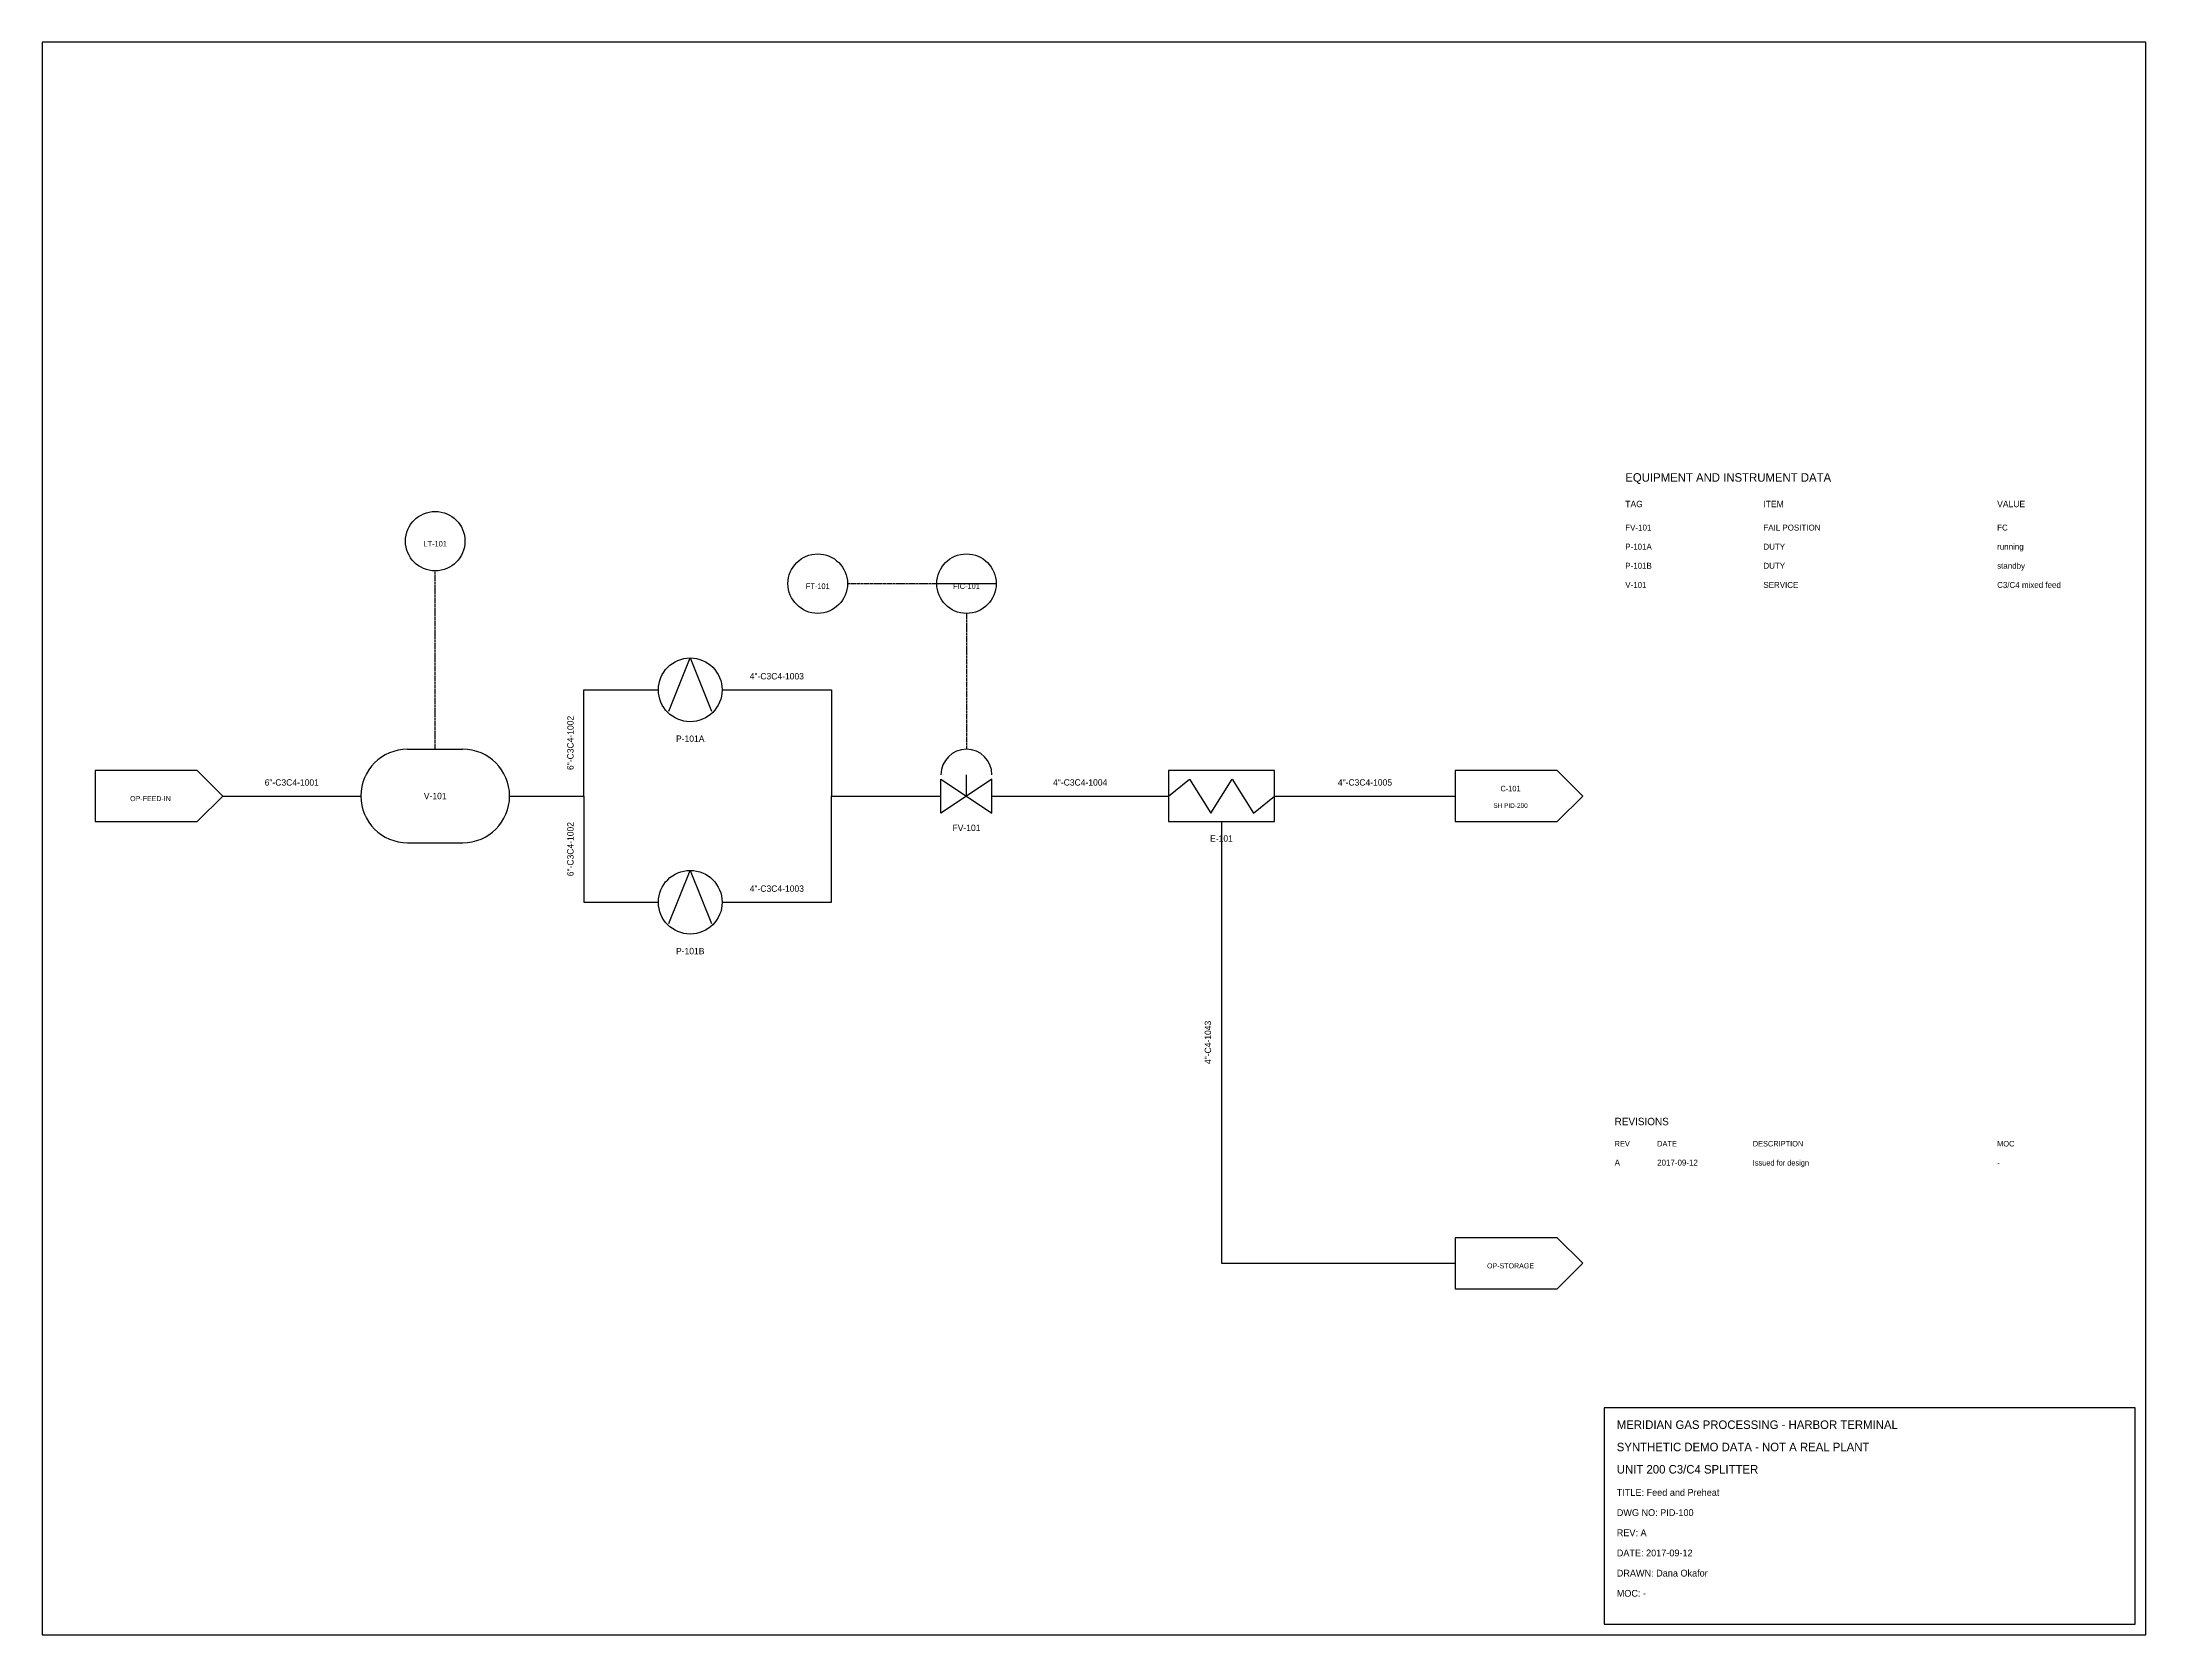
# Model space of a CAD drawing. Header units: metres. Extents: x 5 to 995, y 5 to 755.
import ezdxf
from ezdxf.enums import TextEntityAlignment as Align

# ---------------------------------------------------------------- set-up
doc = ezdxf.new("R2010")
doc.units = ezdxf.units.M
doc.linetypes.add('DASHED', pattern=[1.524, 1.27, -0.254])
for name, color, linetype in [('FRAME', 8, 'Continuous'), ('IMPULSE', 4, 'DASHED'), ('LINENUM', 7, 'Continuous'), ('PROCESS', 7, 'Continuous'), ('REVTABLE', 7, 'Continuous'), ('SIGNAL', 5, 'DASHED'), ('SYMBOLS', 7, 'Continuous'), ('TABLE', 7, 'Continuous'), ('TITLE', 7, 'Continuous')]:
    doc.layers.add(name, color=color, linetype=linetype)

# ---------------------------------------------------------------- blocks, each defined once
blk = doc.blocks.new('OFFPAGE')
at = {"layer": 'SYMBOLS'}
blk.add_lwpolyline([(-30, -12), (18, -12), (30, 0), (18, 12), (-30, 12)], close=True, dxfattribs=at)
blk.add_attdef('TAG', text='', height=2.4, dxfattribs=at).set_placement((-4, -1.2), align=Align.MIDDLE_CENTER)
at = {"layer": 'SYMBOLS', "flags": 1}
blk.add_attdef('DESC', text='', height=3, dxfattribs=at).set_placement((0, 0), align=Align.MIDDLE_CENTER)
blk = doc.blocks.new('VESSEL')
at = {"layer": 'SYMBOLS'}
for p, q in [((-13, 22), (13, 22)), ((-13, -22), (13, -22))]:
    blk.add_line(p, q, dxfattribs=at)
for centre, start, end in [((-13, 0), 90, 270), ((13, 0), 270, 90)]:
    blk.add_arc(centre, 22, start, end, dxfattribs=at)
at = {"layer": 'SYMBOLS', "flags": 1}
blk.add_attdef('DESC', text='', height=3, dxfattribs=at).set_placement((0, 0), align=Align.MIDDLE_CENTER)
at = {"layer": 'SYMBOLS'}
blk.add_attdef('TAG', text='', height=3, dxfattribs=at).set_placement((0, 0), align=Align.MIDDLE_CENTER)
blk = doc.blocks.new('PUMP')
at = {"layer": 'SYMBOLS'}
blk.add_lwpolyline([(-10, -10), (0, 15), (10, -10)], dxfattribs=at)
blk.add_circle((0, 0), 15, dxfattribs=at)
at = {"layer": 'SYMBOLS', "flags": 1}
blk.add_attdef('DESC', text='', height=3, dxfattribs=at).set_placement((0, 0), align=Align.MIDDLE_CENTER)
at = {"layer": 'SYMBOLS'}
blk.add_attdef('TAG', text='', height=3, dxfattribs=at).set_placement((0, -23), align=Align.MIDDLE_CENTER)
blk = doc.blocks.new('INSTR_XMTR')
at = {"layer": 'SYMBOLS'}
blk.add_circle((0, 0), 14, dxfattribs=at)
at = {"layer": 'SYMBOLS', "flags": 1}
blk.add_attdef('DESC', text='', height=3, dxfattribs=at).set_placement((0, 0), align=Align.MIDDLE_CENTER)
at = {"layer": 'SYMBOLS'}
blk.add_attdef('TAG', text='', height=2.6, dxfattribs=at).set_placement((0, -1.2), align=Align.MIDDLE_CENTER)
blk = doc.blocks.new('INSTR_CTRL')
at = {"layer": 'SYMBOLS'}
blk.add_line((-14, 0), (14, 0), dxfattribs=at)
blk.add_circle((0, 0), 14, dxfattribs=at)
at = {"layer": 'SYMBOLS', "flags": 1}
blk.add_attdef('DESC', text='', height=3, dxfattribs=at).set_placement((0, 0), align=Align.MIDDLE_CENTER)
at = {"layer": 'SYMBOLS'}
blk.add_attdef('TAG', text='', height=2.6, dxfattribs=at).set_placement((0, -1.2), align=Align.MIDDLE_CENTER)
blk = doc.blocks.new('CTRLVALVE')
at = {"layer": 'SYMBOLS'}
blk.add_line((0, 0), (0, 10), dxfattribs=at)
for points in [[(-12, 8), (0, 0), (-12, -8)], [(12, 8), (0, 0), (12, -8)]]:
    blk.add_lwpolyline(points, close=True, dxfattribs=at)
blk.add_arc((0, 10), 12, 0, 180, dxfattribs=at)
at = {"layer": 'SYMBOLS', "flags": 1}
blk.add_attdef('DESC', text='', height=3, dxfattribs=at).set_placement((0, 0), align=Align.MIDDLE_CENTER)
at = {"layer": 'SYMBOLS'}
blk.add_attdef('TAG', text='', height=3, dxfattribs=at).set_placement((0, -15), align=Align.MIDDLE_CENTER)
blk = doc.blocks.new('HEATEX')
at = {"layer": 'SYMBOLS'}
blk.add_lwpolyline([(-25, -12), (25, -12), (25, 12), (-25, 12)], close=True, dxfattribs=at)
blk.add_lwpolyline([(-25, 0), (-15, 8), (-5, -8), (5, 8), (15, -8), (25, 0)], dxfattribs=at)
at = {"layer": 'SYMBOLS', "flags": 1}
blk.add_attdef('DESC', text='', height=3, dxfattribs=at).set_placement((0, 0), align=Align.MIDDLE_CENTER)
at = {"layer": 'SYMBOLS'}
blk.add_attdef('TAG', text='', height=3, dxfattribs=at).set_placement((0, -20), align=Align.MIDDLE_CENTER)
blk = doc.blocks.new('OFFPAGE_REF')
at = {"layer": 'SYMBOLS'}
blk.add_lwpolyline([(-30, -12), (18, -12), (30, 0), (18, 12), (-30, 12)], close=True, dxfattribs=at)
for tag, height, p in [('REF_TAG', 2.6, (-4, 3.5)), ('SHEET', 2.2, (-4, -4.5))]:
    blk.add_attdef(tag, text='', height=height, dxfattribs=at).set_placement(p, align=Align.MIDDLE_CENTER)

msp = doc.modelspace()

# ---------------------------------------------------------------- linework, layer by layer
at = {"layer": 'FRAME'}
msp.add_lwpolyline([(5, 5), (995, 5), (995, 755), (5, 755)], close=True, dxfattribs=at)
at = {"layer": 'IMPULSE'}
msp.add_lwpolyline([(190, 422), (190, 506)], dxfattribs=at)
at = {"layer": 'PROCESS'}
for points in [[(225, 400), (260, 400), (260, 450), (295, 450)], [(325, 450), (376.5, 450), (376.5, 400), (428, 400)], [(90, 400), (155, 400)], [(225, 400), (260, 400), (260, 350), (295, 350)], [(325, 350), (376.5, 350), (376.5, 400), (428, 400)], [(452, 400), (535, 400)], [(585, 400), (670, 400)], [(560, 388), (560, 180), (670, 180)]]:
    msp.add_lwpolyline(points, dxfattribs=at)
at = {"layer": 'SIGNAL'}
for points in [[(384, 500), (426, 500)], [(440, 486), (440, 422)]]:
    msp.add_lwpolyline(points, dxfattribs=at)
at = {"layer": 'TITLE'}
msp.add_lwpolyline([(740, 10), (990, 10), (990, 112), (740, 112)], close=True, dxfattribs=at)

# ---------------------------------------------------------------- block references
at = {"layer": 'SYMBOLS'}
for name, p, values in [('INSTR_XMTR', (190, 520), {'TAG': 'LT-101'}), ('INSTR_XMTR', (370, 500), {'TAG': 'FT-101'}), ('INSTR_CTRL', (440, 500), {'TAG': 'FIC-101'}), ('PUMP', (310, 450), {'TAG': 'P-101A'}), ('VESSEL', (190, 400), {'TAG': 'V-101'}), ('CTRLVALVE', (440, 400), {'TAG': 'FV-101'}), ('OFFPAGE', (60, 400), {'TAG': 'OP-FEED-IN'}), ('HEATEX', (560, 400), {'TAG': 'E-101'}), ('OFFPAGE_REF', (700, 400), {'REF_TAG': 'C-101', 'SHEET': 'SH PID-200'}), ('PUMP', (310, 350), {'TAG': 'P-101B'}), ('OFFPAGE', (700, 180), {'TAG': 'OP-STORAGE'})]:
    msp.add_blockref(name, p, dxfattribs=at).add_auto_attribs(values)

# ---------------------------------------------------------------- texts
at = {"layer": 'LINENUM'}
for s, p in [('4"-C3C4-1003', (350.75, 454)), ('6"-C3C4-1001', (122.5, 404)), ('4"-C3C4-1004', (493.5, 404)), ('4"-C3C4-1005', (627.5, 404)), ('4"-C3C4-1003', (350.75, 354))]:
    msp.add_text(s, height=3, dxfattribs=at).set_placement(p, align=Align.BOTTOM_CENTER)
for s, p in [('6"-C3C4-1002', (256, 425)), ('6"-C3C4-1002', (256, 375)), ('4"-C4-1043', (556, 284))]:
    msp.add_text(s, height=3, rotation=90, dxfattribs=at).set_placement(p, align=Align.BOTTOM_CENTER)
at = {"layer": 'REVTABLE'}
for s, height, p in [('REVISIONS', 3.5, (745, 245)), ('A', 2.8, (745, 226)), ('2017-09-12', 2.8, (765, 226)), ('Issued for design', 2.6, (810, 226)), ('-', 2.8, (925, 226))]:
    msp.add_text(s, height=height, dxfattribs=at).set_placement(p)
at = {"layer": 'REVTABLE', "color": 8}
for s, p in [('REV', (745, 235)), ('DATE', (765, 235)), ('DESCRIPTION', (810, 235)), ('MOC', (925, 235))]:
    msp.add_text(s, height=2.6, dxfattribs=at).set_placement(p)
at = {"layer": 'TABLE'}
for s, height, p in [('EQUIPMENT AND INSTRUMENT DATA', 4, (750, 548)), ('FV-101', 2.8, (750, 525)), ('FAIL POSITION', 2.8, (815, 525)), ('FC', 2.8, (925, 525)), ('P-101A', 2.8, (750, 516)), ('DUTY', 2.8, (815, 516)), ('running', 2.8, (925, 516)), ('P-101B', 2.8, (750, 507)), ('DUTY', 2.8, (815, 507)), ('standby', 2.8, (925, 507)), ('V-101', 2.8, (750, 498)), ('SERVICE', 2.8, (815, 498)), ('C3/C4 mixed feed', 2.8, (925, 498))]:
    msp.add_text(s, height=height, dxfattribs=at).set_placement(p)
at = {"layer": 'TABLE', "color": 8}
for s, p in [('TAG', (750, 536)), ('ITEM', (815, 536)), ('VALUE', (925, 536))]:
    msp.add_text(s, height=3, dxfattribs=at).set_placement(p)
at = {"layer": 'TITLE'}
for s, height, p in [('MERIDIAN GAS PROCESSING - HARBOR TERMINAL', 4, (746, 102)), ('SYNTHETIC DEMO DATA - NOT A REAL PLANT', 4, (746, 91.5)), ('UNIT 200 C3/C4 SPLITTER', 4, (746, 81)), ('TITLE: Feed and Preheat', 3.2, (746, 70.5)), ('DWG NO: PID-100', 3.2, (746, 61)), ('REV: A', 3.2, (746, 51.5)), ('DATE: 2017-09-12', 3.2, (746, 42)), ('DRAWN: Dana Okafor', 3.2, (746, 32.5)), ('MOC: -', 3.2, (746, 23))]:
    msp.add_text(s, height=height, dxfattribs=at).set_placement(p)

doc.saveas('drawing.dxf')
